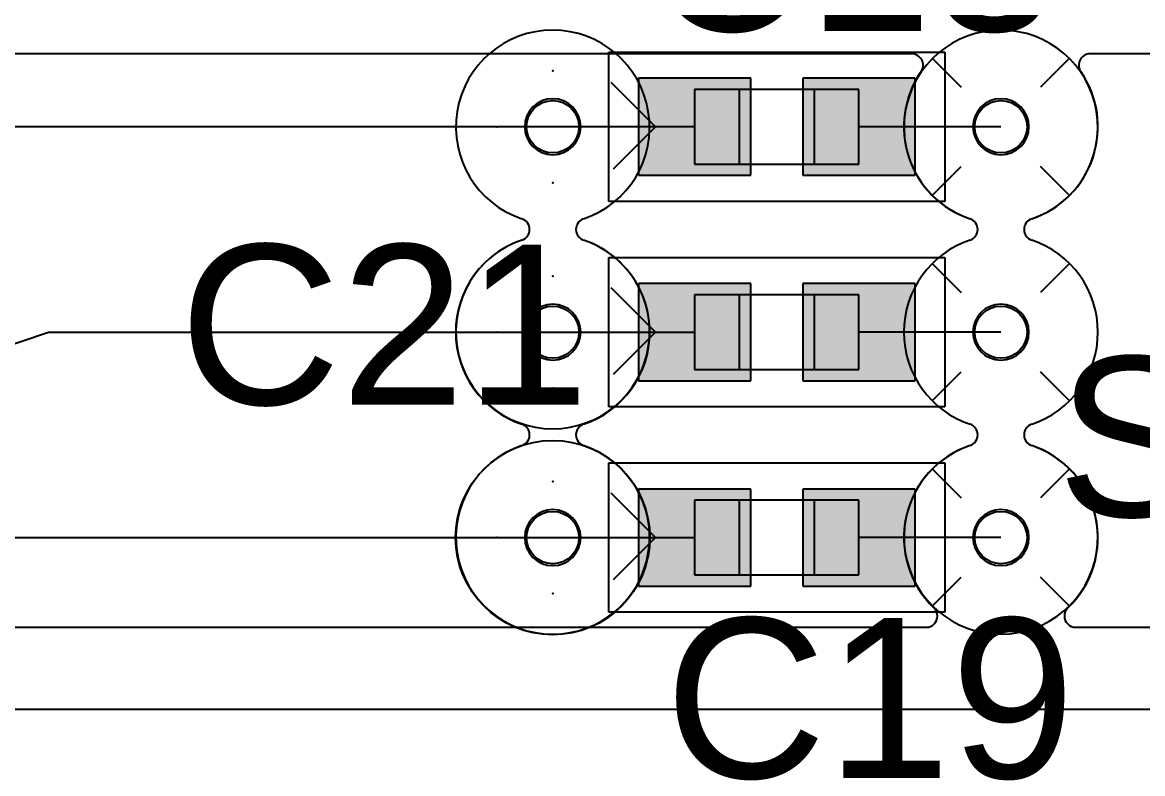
# Model space of a CAD drawing. Header units: inches. Extents: x -0.63 to 3.45, y 0 to 2.67.
# Drawn here: x 1.293 to 1.5929, y 0.9918 to 1.1929 of the extents above; entities that cross this region are included whole.
import ezdxf

# ---------------------------------------------------------------- set-up
doc = ezdxf.new("R2010")
doc.units = ezdxf.units.IN
doc.header["$MEASUREMENT"] = 0
for name, color, linetype in [('Bottom', 7, 'Continuous'), ('L2_GND', 7, 'Continuous'), ('L5_GND', 7, 'Continuous'), ('Layer_20', 7, 'Continuous'), ('LAYNR4', 7, 'Continuous'), ('LAYNR5', 7, 'Continuous'), ('PADLAYER_BOT', 7, 'Continuous'), ('PADLAYER_INNER', 7, 'Continuous'), ('PADLAYER_TOP', 7, 'Continuous'), ('SILKCREEN_COMP_TOP', 7, 'Continuous'), ('SILKSCREEN_TEXT_TOP', 7, 'Continuous'), ('TOOL_TOP', 7, 'Continuous'), ('Trace_Route_Top', 7, 'Continuous')]:
    doc.layers.add(name, color=color, linetype=linetype)

# ---------------------------------------------------------------- blocks, each defined once
blk = doc.blocks.new('SE149')
at = {"layer": 'Trace_Route_Top', "color": 7, "linetype": 'Continuous'}
blk.add_line((1.26, 1.055), (1.435, 1.055), dxfattribs=at)
blk = doc.blocks.new('SE148')
at = {"layer": 'Trace_Route_Top'}
blk.add_blockref('SE149', (0, 0), dxfattribs=at)
blk = doc.blocks.new('SE151')
at = {"layer": 'Trace_Route_Top', "color": 7, "linetype": 'Continuous'}
blk.add_line((1.435, 1.055), (1.473, 1.055), dxfattribs=at)
blk = doc.blocks.new('SE150')
at = {"layer": 'Trace_Route_Top'}
blk.add_blockref('SE151', (0, 0), dxfattribs=at)
blk = doc.blocks.new('SE153')
at = {"layer": 'Trace_Route_Top', "color": 7, "linetype": 'Continuous'}
blk.add_line((1.473, 1.165), (1.435, 1.165), dxfattribs=at)
blk = doc.blocks.new('SE152')
at = {"layer": 'Trace_Route_Top'}
blk.add_blockref('SE153', (0, 0), dxfattribs=at)
blk = doc.blocks.new('SE155')
at = {"layer": 'Trace_Route_Top', "color": 7, "linetype": 'Continuous'}
blk.add_line((1.435, 1.165), (1.225, 1.165), dxfattribs=at)
blk = doc.blocks.new('SE154')
at = {"layer": 'Trace_Route_Top'}
blk.add_blockref('SE155', (0, 0), dxfattribs=at)
blk = doc.blocks.new('SE161')
at = {"layer": 'Trace_Route_Top', "color": 7, "linetype": 'Continuous'}
for p, q in [((1.145, 1.05795), (1.3, 1.11)), ((1.13394, 1.05795), (1.145, 1.05795))]:
    blk.add_line(p, q, dxfattribs=at)
blk = doc.blocks.new('SE160')
at = {"layer": 'Trace_Route_Top'}
blk.add_blockref('SE161', (0, 0), dxfattribs=at)
blk = doc.blocks.new('SE163')
at = {"layer": 'Trace_Route_Top', "color": 7, "linetype": 'Continuous'}
blk.add_line((1.3, 1.11), (1.435, 1.11), dxfattribs=at)
blk = doc.blocks.new('SE162')
at = {"layer": 'Trace_Route_Top'}
blk.add_blockref('SE163', (0, 0), dxfattribs=at)
blk = doc.blocks.new('SE165')
at = {"layer": 'Trace_Route_Top', "color": 7, "linetype": 'Continuous'}
blk.add_line((1.435, 1.11), (1.473, 1.11), dxfattribs=at)
blk = doc.blocks.new('SE164')
at = {"layer": 'Trace_Route_Top'}
blk.add_blockref('SE165', (0, 0), dxfattribs=at)
blk = doc.blocks.new('SE495')
at = {"layer": 'Trace_Route_Top', "color": 7, "linetype": 'Continuous'}
blk.add_line((1.555, 1.165), (1.517, 1.165), dxfattribs=at)
blk = doc.blocks.new('SE494')
at = {"layer": 'Trace_Route_Top'}
blk.add_blockref('SE495', (0, 0), dxfattribs=at)
blk = doc.blocks.new('SE497')
at = {"layer": 'Trace_Route_Top', "color": 7, "linetype": 'Continuous'}
blk.add_line((1.555, 1.055), (1.517, 1.055), dxfattribs=at)
blk = doc.blocks.new('SE496')
at = {"layer": 'Trace_Route_Top'}
blk.add_blockref('SE497', (0, 0), dxfattribs=at)
blk = doc.blocks.new('SE501')
at = {"layer": 'Trace_Route_Top', "color": 7, "linetype": 'Continuous'}
blk.add_line((1.555, 1.11), (1.517, 1.11), dxfattribs=at)
blk = doc.blocks.new('SE500')
at = {"layer": 'Trace_Route_Top'}
blk.add_blockref('SE501', (0, 0), dxfattribs=at)
blk = doc.blocks.new('SE739')
at = {"layer": 'L2_GND', "color": 7, "linetype": 'Continuous'}
for centre, radius, start, end in [((1.435, 1.1649253288), 0.025932622180563, 288.5500008012, 251.4499991988), ((1.4257969938, 1.1375), 0.0029956336371555, 288.5499799342, 71.4500200658), ((1.4442030062, 1.1375), 0.0029956336371555, 108.5499799342, 251.4500200658), ((1.4350250471, 1.11), 0.0260113822155823, 108.5499799342, 251.4500200658), ((1.4349749529, 1.11), 0.0260113822155823, 288.5499799342, 71.4500200658), ((1.4257969938, 1.0825), 0.0029956336371555, 288.5499799342, 71.4500200658), ((1.4442030062, 1.0825), 0.0029956336371555, 108.5499799342, 251.4500200658), ((1.435, 1.0550746712), 0.0259326221805631, 108.5500008012, 71.4499991988)]:
    blk.add_arc(centre, radius, start, end, dxfattribs=at)
blk = doc.blocks.new('SE738')
at = {"layer": 'L2_GND'}
blk.add_blockref('SE739', (0, 0), dxfattribs=at)
blk = doc.blocks.new('SE743')
at = {"layer": 'L2_GND', "color": 7, "linetype": 'Continuous'}
for centre, radius, start, end in [((1.555, 1.1649253288), 0.025932622180563, 288.5500008012, 251.4499991988), ((1.5457969938, 1.1375), 0.0029956336371555, 288.5499799342, 71.4500200658), ((1.5642030062, 1.1375), 0.0029956336371555, 108.5499799342, 251.4500200658), ((1.5550250471, 1.11), 0.0260113822155823, 108.5499799342, 251.4500200658), ((1.5549749529, 1.11), 0.0260113822155823, 288.5499799342, 71.4500200658), ((1.5457969938, 1.0825), 0.0029956336371555, 288.5499799342, 71.4500200658), ((1.5642030062, 1.0825), 0.0029956336371555, 108.5499799342, 251.4500200658), ((1.555, 1.0550746712), 0.0259326221805631, 108.5500008012, 71.4499991988)]:
    blk.add_arc(centre, radius, start, end, dxfattribs=at)
blk = doc.blocks.new('SE742')
at = {"layer": 'L2_GND'}
blk.add_blockref('SE743', (0, 0), dxfattribs=at)
blk = doc.blocks.new('SE887')
at = {"layer": 'L2_GND', "color": 7, "linetype": 'Continuous'}
blk.add_line((1.57338, 1.07338), (1.56561, 1.06561), dxfattribs=at)
blk = doc.blocks.new('SE886')
at = {"layer": 'L2_GND'}
blk.add_blockref('SE887', (0, 0), dxfattribs=at)
blk = doc.blocks.new('SE889')
at = {"layer": 'L2_GND', "color": 7, "linetype": 'Continuous'}
blk.add_line((1.53662, 1.07338), (1.54439, 1.06561), dxfattribs=at)
blk = doc.blocks.new('SE888')
at = {"layer": 'L2_GND'}
blk.add_blockref('SE889', (0, 0), dxfattribs=at)
blk = doc.blocks.new('SE891')
at = {"layer": 'L2_GND', "color": 7, "linetype": 'Continuous'}
blk.add_line((1.53662, 1.03662), (1.54439, 1.04439), dxfattribs=at)
blk = doc.blocks.new('SE890')
at = {"layer": 'L2_GND'}
blk.add_blockref('SE891', (0, 0), dxfattribs=at)
blk = doc.blocks.new('SE893')
at = {"layer": 'L2_GND', "color": 7, "linetype": 'Continuous'}
blk.add_line((1.57338, 1.03662), (1.56561, 1.04439), dxfattribs=at)
blk = doc.blocks.new('SE892')
at = {"layer": 'L2_GND'}
blk.add_blockref('SE893', (0, 0), dxfattribs=at)
blk = doc.blocks.new('SE895')
at = {"layer": 'L2_GND', "color": 7, "linetype": 'Continuous'}
blk.add_line((1.57338, 1.12838), (1.56561, 1.12061), dxfattribs=at)
blk = doc.blocks.new('SE894')
at = {"layer": 'L2_GND'}
blk.add_blockref('SE895', (0, 0), dxfattribs=at)
blk = doc.blocks.new('SE897')
at = {"layer": 'L2_GND', "color": 7, "linetype": 'Continuous'}
blk.add_line((1.53662, 1.12838), (1.54439, 1.12061), dxfattribs=at)
blk = doc.blocks.new('SE896')
at = {"layer": 'L2_GND'}
blk.add_blockref('SE897', (0, 0), dxfattribs=at)
blk = doc.blocks.new('SE899')
at = {"layer": 'L2_GND', "color": 7, "linetype": 'Continuous'}
blk.add_line((1.53662, 1.09162), (1.54439, 1.09939), dxfattribs=at)
blk = doc.blocks.new('SE898')
at = {"layer": 'L2_GND'}
blk.add_blockref('SE899', (0, 0), dxfattribs=at)
blk = doc.blocks.new('SE901')
at = {"layer": 'L2_GND', "color": 7, "linetype": 'Continuous'}
blk.add_line((1.57338, 1.09162), (1.56561, 1.09939), dxfattribs=at)
blk = doc.blocks.new('SE900')
at = {"layer": 'L2_GND'}
blk.add_blockref('SE901', (0, 0), dxfattribs=at)
blk = doc.blocks.new('SE1147')
at = {"layer": 'L2_GND', "color": 7, "linetype": 'Continuous'}
blk.add_line((1.57338, 1.18338), (1.56561, 1.17561), dxfattribs=at)
blk = doc.blocks.new('SE1146')
at = {"layer": 'L2_GND'}
blk.add_blockref('SE1147', (0, 0), dxfattribs=at)
blk = doc.blocks.new('SE1149')
at = {"layer": 'L2_GND', "color": 7, "linetype": 'Continuous'}
blk.add_line((1.53662, 1.18338), (1.54439, 1.17561), dxfattribs=at)
blk = doc.blocks.new('SE1148')
at = {"layer": 'L2_GND'}
blk.add_blockref('SE1149', (0, 0), dxfattribs=at)
blk = doc.blocks.new('SE1151')
at = {"layer": 'L2_GND', "color": 7, "linetype": 'Continuous'}
blk.add_line((1.53662, 1.14662), (1.54439, 1.15439), dxfattribs=at)
blk = doc.blocks.new('SE1150')
at = {"layer": 'L2_GND'}
blk.add_blockref('SE1151', (0, 0), dxfattribs=at)
blk = doc.blocks.new('SE1153')
at = {"layer": 'L2_GND', "color": 7, "linetype": 'Continuous'}
blk.add_line((1.57338, 1.14662), (1.56561, 1.15439), dxfattribs=at)
blk = doc.blocks.new('SE1152')
at = {"layer": 'L2_GND'}
blk.add_blockref('SE1153', (0, 0), dxfattribs=at)
blk = doc.blocks.new('SE1271')
at = {"layer": 'LAYNR4', "color": 7, "linetype": 'Continuous'}
for p, q in [((1.53115, 1.1845), (0.78385, 1.1845)), ((1.66734, 1.1845), (1.57885, 1.1845))]:
    blk.add_line(p, q, dxfattribs=at)
for centre, radius, start, end in [((1.5311485955, 1.1814966095), 0.0030033907896274, 325.3732768708, 89.9732066377), ((1.5788514045, 1.1814966095), 0.0030033907896274, 90.0267933623, 214.6267231292), ((1.55502186, 1.1650030982), 0.0260133058179992, 145.3587586212, 251.4588459529), ((1.55497814, 1.1650030982), 0.0260133058179992, 288.5411540471, 34.6412413788), ((1.5457969938, 1.1375), 0.0029956336371555, 288.5499799342, 71.4500200658), ((1.5642030062, 1.1375), 0.0029956336371555, 108.5499799342, 251.4500200658), ((1.5550250471, 1.11), 0.0260113822155823, 108.5499799342, 251.4500200658), ((1.5549749529, 1.11), 0.0260113822155823, 288.5499799342, 71.4500200658), ((1.5457969938, 1.0825), 0.0029956336371555, 288.5499799342, 71.4500200658), ((1.5642030062, 1.0825), 0.0029956336371555, 108.5499799342, 251.4500200658), ((1.555, 1.0550746712), 0.0259326221805631, 108.5500008012, 71.4499991988)]:
    blk.add_arc(centre, radius, start, end, dxfattribs=at)
blk = doc.blocks.new('SE1270')
at = {"layer": 'LAYNR4'}
blk.add_blockref('SE1271', (0, 0), dxfattribs=at)
blk = doc.blocks.new('SE1273')
at = {"layer": 'LAYNR4', "color": 7, "linetype": 'Continuous'}
blk.add_point((1.45, 1.165), dxfattribs=at)
blk = doc.blocks.new('SE1272')
at = {"layer": 'LAYNR4'}
blk.add_blockref('SE1273', (0, 0), dxfattribs=at)
blk = doc.blocks.new('SE1275')
at = {"layer": 'LAYNR4', "color": 7, "linetype": 'Continuous'}
blk.add_point((1.435, 1.18), dxfattribs=at)
blk = doc.blocks.new('SE1274')
at = {"layer": 'LAYNR4'}
blk.add_blockref('SE1275', (0, 0), dxfattribs=at)
blk = doc.blocks.new('SE1277')
at = {"layer": 'LAYNR4', "color": 7, "linetype": 'Continuous'}
blk.add_point((1.42, 1.165), dxfattribs=at)
blk = doc.blocks.new('SE1276')
at = {"layer": 'LAYNR4'}
blk.add_blockref('SE1277', (0, 0), dxfattribs=at)
blk = doc.blocks.new('SE1279')
at = {"layer": 'LAYNR4', "color": 7, "linetype": 'Continuous'}
blk.add_point((1.435, 1.15), dxfattribs=at)
blk = doc.blocks.new('SE1278')
at = {"layer": 'LAYNR4'}
blk.add_blockref('SE1279', (0, 0), dxfattribs=at)
blk = doc.blocks.new('SE1297')
at = {"layer": 'LAYNR4', "color": 7, "linetype": 'Continuous'}
blk.add_point((1.45, 1.11), dxfattribs=at)
blk = doc.blocks.new('SE1296')
at = {"layer": 'LAYNR4'}
blk.add_blockref('SE1297', (0, 0), dxfattribs=at)
blk = doc.blocks.new('SE1299')
at = {"layer": 'LAYNR4', "color": 7, "linetype": 'Continuous'}
blk.add_point((1.435, 1.125), dxfattribs=at)
blk = doc.blocks.new('SE1298')
at = {"layer": 'LAYNR4'}
blk.add_blockref('SE1299', (0, 0), dxfattribs=at)
blk = doc.blocks.new('SE1301')
at = {"layer": 'LAYNR4', "color": 7, "linetype": 'Continuous'}
blk.add_point((1.42, 1.11), dxfattribs=at)
blk = doc.blocks.new('SE1300')
at = {"layer": 'LAYNR4'}
blk.add_blockref('SE1301', (0, 0), dxfattribs=at)
blk = doc.blocks.new('SE1303')
at = {"layer": 'LAYNR4', "color": 7, "linetype": 'Continuous'}
blk.add_point((1.435, 1.095), dxfattribs=at)
blk = doc.blocks.new('SE1302')
at = {"layer": 'LAYNR4'}
blk.add_blockref('SE1303', (0, 0), dxfattribs=at)
blk = doc.blocks.new('SE1383')
at = {"layer": 'L5_GND', "color": 7, "linetype": 'Continuous'}
for centre, radius, start, end in [((1.435, 1.1649253288), 0.025932622180563, 288.5500008012, 251.4499991988), ((1.4257969938, 1.1375), 0.0029956336371555, 288.5499799342, 71.4500200658), ((1.4442030062, 1.1375), 0.0029956336371555, 108.5499799342, 251.4500200658), ((1.4350250471, 1.11), 0.0260113822155823, 108.5499799342, 251.4500200658), ((1.4349749529, 1.11), 0.0260113822155823, 288.5499799342, 71.4500200658), ((1.4257969938, 1.0825), 0.0029956336371555, 288.5499799342, 71.4500200658), ((1.4442030062, 1.0825), 0.0029956336371555, 108.5499799342, 251.4500200658), ((1.435, 1.0550746712), 0.0259326221805631, 108.5500008012, 71.4499991988)]:
    blk.add_arc(centre, radius, start, end, dxfattribs=at)
blk = doc.blocks.new('SE1382')
at = {"layer": 'L5_GND'}
blk.add_blockref('SE1383', (0, 0), dxfattribs=at)
blk = doc.blocks.new('SE1387')
at = {"layer": 'L5_GND', "color": 7, "linetype": 'Continuous'}
for centre, radius, start, end in [((1.555, 1.1649253288), 0.025932622180563, 288.5500008012, 251.4499991988), ((1.5457969938, 1.1375), 0.0029956336371555, 288.5499799342, 71.4500200658), ((1.5642030062, 1.1375), 0.0029956336371555, 108.5499799342, 251.4500200658), ((1.5550250471, 1.11), 0.0260113822155823, 108.5499799342, 251.4500200658), ((1.5549749529, 1.11), 0.0260113822155823, 288.5499799342, 71.4500200658), ((1.5457969938, 1.0825), 0.0029956336371555, 288.5499799342, 71.4500200658), ((1.5642030062, 1.0825), 0.0029956336371555, 108.5499799342, 251.4500200658), ((1.555, 1.0550746712), 0.0259326221805631, 108.5500008012, 71.4499991988)]:
    blk.add_arc(centre, radius, start, end, dxfattribs=at)
blk = doc.blocks.new('SE1386')
at = {"layer": 'L5_GND'}
blk.add_blockref('SE1387', (0, 0), dxfattribs=at)
blk = doc.blocks.new('SE1531')
at = {"layer": 'L5_GND', "color": 7, "linetype": 'Continuous'}
blk.add_line((1.57338, 1.07338), (1.56561, 1.06561), dxfattribs=at)
blk = doc.blocks.new('SE1530')
at = {"layer": 'L5_GND'}
blk.add_blockref('SE1531', (0, 0), dxfattribs=at)
blk = doc.blocks.new('SE1533')
at = {"layer": 'L5_GND', "color": 7, "linetype": 'Continuous'}
blk.add_line((1.53662, 1.07338), (1.54439, 1.06561), dxfattribs=at)
blk = doc.blocks.new('SE1532')
at = {"layer": 'L5_GND'}
blk.add_blockref('SE1533', (0, 0), dxfattribs=at)
blk = doc.blocks.new('SE1535')
at = {"layer": 'L5_GND', "color": 7, "linetype": 'Continuous'}
blk.add_line((1.53662, 1.03662), (1.54439, 1.04439), dxfattribs=at)
blk = doc.blocks.new('SE1534')
at = {"layer": 'L5_GND'}
blk.add_blockref('SE1535', (0, 0), dxfattribs=at)
blk = doc.blocks.new('SE1537')
at = {"layer": 'L5_GND', "color": 7, "linetype": 'Continuous'}
blk.add_line((1.57338, 1.03662), (1.56561, 1.04439), dxfattribs=at)
blk = doc.blocks.new('SE1536')
at = {"layer": 'L5_GND'}
blk.add_blockref('SE1537', (0, 0), dxfattribs=at)
blk = doc.blocks.new('SE1539')
at = {"layer": 'L5_GND', "color": 7, "linetype": 'Continuous'}
blk.add_line((1.57338, 1.12838), (1.56561, 1.12061), dxfattribs=at)
blk = doc.blocks.new('SE1538')
at = {"layer": 'L5_GND'}
blk.add_blockref('SE1539', (0, 0), dxfattribs=at)
blk = doc.blocks.new('SE1541')
at = {"layer": 'L5_GND', "color": 7, "linetype": 'Continuous'}
blk.add_line((1.53662, 1.12838), (1.54439, 1.12061), dxfattribs=at)
blk = doc.blocks.new('SE1540')
at = {"layer": 'L5_GND'}
blk.add_blockref('SE1541', (0, 0), dxfattribs=at)
blk = doc.blocks.new('SE1543')
at = {"layer": 'L5_GND', "color": 7, "linetype": 'Continuous'}
blk.add_line((1.53662, 1.09162), (1.54439, 1.09939), dxfattribs=at)
blk = doc.blocks.new('SE1542')
at = {"layer": 'L5_GND'}
blk.add_blockref('SE1543', (0, 0), dxfattribs=at)
blk = doc.blocks.new('SE1545')
at = {"layer": 'L5_GND', "color": 7, "linetype": 'Continuous'}
blk.add_line((1.57338, 1.09162), (1.56561, 1.09939), dxfattribs=at)
blk = doc.blocks.new('SE1544')
at = {"layer": 'L5_GND'}
blk.add_blockref('SE1545', (0, 0), dxfattribs=at)
blk = doc.blocks.new('SE1791')
at = {"layer": 'L5_GND', "color": 7, "linetype": 'Continuous'}
blk.add_line((1.57338, 1.18338), (1.56561, 1.17561), dxfattribs=at)
blk = doc.blocks.new('SE1790')
at = {"layer": 'L5_GND'}
blk.add_blockref('SE1791', (0, 0), dxfattribs=at)
blk = doc.blocks.new('SE1793')
at = {"layer": 'L5_GND', "color": 7, "linetype": 'Continuous'}
blk.add_line((1.53662, 1.18338), (1.54439, 1.17561), dxfattribs=at)
blk = doc.blocks.new('SE1792')
at = {"layer": 'L5_GND'}
blk.add_blockref('SE1793', (0, 0), dxfattribs=at)
blk = doc.blocks.new('SE1795')
at = {"layer": 'L5_GND', "color": 7, "linetype": 'Continuous'}
blk.add_line((1.53662, 1.14662), (1.54439, 1.15439), dxfattribs=at)
blk = doc.blocks.new('SE1794')
at = {"layer": 'L5_GND'}
blk.add_blockref('SE1795', (0, 0), dxfattribs=at)
blk = doc.blocks.new('SE1797')
at = {"layer": 'L5_GND', "color": 7, "linetype": 'Continuous'}
blk.add_line((1.57338, 1.14662), (1.56561, 1.15439), dxfattribs=at)
blk = doc.blocks.new('SE1796')
at = {"layer": 'L5_GND'}
blk.add_blockref('SE1797', (0, 0), dxfattribs=at)
blk = doc.blocks.new('SE1887')
at = {"layer": 'LAYNR5', "color": 7, "linetype": 'Continuous'}
for p, q in [((1.22757, 1.031), (1.535, 1.031)), ((1.575, 1.031), (1.78881, 1.031))]:
    blk.add_line(p, q, dxfattribs=at)
for centre, radius, start, end in [((1.555, 1.1649253288), 0.025932622180563, 288.5500008012, 251.4499991988), ((1.5457969938, 1.1375), 0.0029956336371555, 288.5499799342, 71.4500200658), ((1.5642030062, 1.1375), 0.0029956336371555, 108.5499799342, 251.4500200658), ((1.5550250471, 1.11), 0.0260113822155823, 108.5499799342, 251.4500200658), ((1.5549749529, 1.11), 0.0260113822155823, 288.5499799342, 71.4500200658), ((1.5457969938, 1.0825), 0.0029956336371555, 288.5499799342, 71.4500200658), ((1.5642030062, 1.0825), 0.0029956336371555, 108.5499799342, 251.4500200658), ((1.5550274381, 1.0549953219), 0.0260165779124228, 108.5516943425, 226.3516347638), ((1.5549725619, 1.0549953219), 0.0260165779124229, 313.6483652362, 71.4483056575), ((1.5349973938, 1.0339974545), 0.0030026072490821, 0.0485732885, 46.3486077388), ((1.5750026062, 1.0339974545), 0.0030026072490819, 133.6513922612, 179.9514267115), ((1.5350000022, 1.0339999978), 0.0029999977587754, 270, 0), ((1.5749999978, 1.0339999978), 0.0029999977587754, 180, 270.0000856086)]:
    blk.add_arc(centre, radius, start, end, dxfattribs=at)
blk = doc.blocks.new('SE1886')
at = {"layer": 'LAYNR5'}
blk.add_blockref('SE1887', (0, 0), dxfattribs=at)
blk = doc.blocks.new('SE1903')
at = {"layer": 'LAYNR5', "color": 7, "linetype": 'Continuous'}
for centre, radius, start, end in [((1.435, 1.1649253288), 0.025932622180563, 288.5500008012, 251.4499991988), ((1.4257969938, 1.1375), 0.0029956336371555, 288.5499799342, 71.4500200658), ((1.4442030062, 1.1375), 0.0029956336371555, 108.5499799342, 251.4500200658), ((1.435, 1.1100746712), 0.0259326221805633, 108.5500008012, 71.4499991988)]:
    blk.add_arc(centre, radius, start, end, dxfattribs=at)
blk = doc.blocks.new('SE1902')
at = {"layer": 'LAYNR5'}
blk.add_blockref('SE1903', (0, 0), dxfattribs=at)
blk = doc.blocks.new('SE1945')
at = {"layer": 'LAYNR5', "color": 7, "linetype": 'Continuous'}
blk.add_point((1.45, 1.055), dxfattribs=at)
blk = doc.blocks.new('SE1944')
at = {"layer": 'LAYNR5'}
blk.add_blockref('SE1945', (0, 0), dxfattribs=at)
blk = doc.blocks.new('SE1947')
at = {"layer": 'LAYNR5', "color": 7, "linetype": 'Continuous'}
blk.add_point((1.435, 1.07), dxfattribs=at)
blk = doc.blocks.new('SE1946')
at = {"layer": 'LAYNR5'}
blk.add_blockref('SE1947', (0, 0), dxfattribs=at)
blk = doc.blocks.new('SE1949')
at = {"layer": 'LAYNR5', "color": 7, "linetype": 'Continuous'}
blk.add_point((1.42, 1.055), dxfattribs=at)
blk = doc.blocks.new('SE1948')
at = {"layer": 'LAYNR5'}
blk.add_blockref('SE1949', (0, 0), dxfattribs=at)
blk = doc.blocks.new('SE1951')
at = {"layer": 'LAYNR5', "color": 7, "linetype": 'Continuous'}
blk.add_point((1.435, 1.04), dxfattribs=at)
blk = doc.blocks.new('SE1950')
at = {"layer": 'LAYNR5'}
blk.add_blockref('SE1951', (0, 0), dxfattribs=at)
blk = doc.blocks.new('SE1991')
at = {"layer": 'LAYNR5', "color": 7, "linetype": 'Continuous'}
blk.add_line((1.77093, 1.009), (1.22191, 1.009), dxfattribs=at)
blk = doc.blocks.new('SE1990')
at = {"layer": 'LAYNR5'}
blk.add_blockref('SE1991', (0, 0), dxfattribs=at)
blk = doc.blocks.new('SE2141')
at = {"layer": 'Bottom', "color": 7, "linetype": 'Continuous'}
for centre, radius, start, end in [((1.435, 1.1649253288), 0.025932622180563, 288.5500008012, 251.4499991988), ((1.4257969938, 1.1375), 0.0029956336371555, 288.5499799342, 71.4500200658), ((1.4442030062, 1.1375), 0.0029956336371555, 108.5499799342, 251.4500200658), ((1.4350250471, 1.11), 0.0260113822155823, 108.5499799342, 251.4500200658), ((1.4349749529, 1.11), 0.0260113822155823, 288.5499799342, 71.4500200658), ((1.4257969938, 1.0825), 0.0029956336371555, 288.5499799342, 71.4500200658), ((1.4442030062, 1.0825), 0.0029956336371555, 108.5499799342, 251.4500200658), ((1.435, 1.0550746712), 0.0259326221805631, 108.5500008012, 71.4499991988)]:
    blk.add_arc(centre, radius, start, end, dxfattribs=at)
blk = doc.blocks.new('SE2140')
at = {"layer": 'Bottom'}
blk.add_blockref('SE2141', (0, 0), dxfattribs=at)
blk = doc.blocks.new('SE2145')
at = {"layer": 'Bottom', "color": 7, "linetype": 'Continuous'}
for centre, radius, start, end in [((1.555, 1.1649253288), 0.025932622180563, 288.5500008012, 251.4499991988), ((1.5457969938, 1.1375), 0.0029956336371555, 288.5499799342, 71.4500200658), ((1.5642030062, 1.1375), 0.0029956336371555, 108.5499799342, 251.4500200658), ((1.5550250471, 1.11), 0.0260113822155823, 108.5499799342, 251.4500200658), ((1.5549749529, 1.11), 0.0260113822155823, 288.5499799342, 71.4500200658), ((1.5457969938, 1.0825), 0.0029956336371555, 288.5499799342, 71.4500200658), ((1.5642030062, 1.0825), 0.0029956336371555, 108.5499799342, 251.4500200658), ((1.555, 1.0550746712), 0.0259326221805631, 108.5500008012, 71.4499991988)]:
    blk.add_arc(centre, radius, start, end, dxfattribs=at)
blk = doc.blocks.new('SE2144')
at = {"layer": 'Bottom'}
blk.add_blockref('SE2145', (0, 0), dxfattribs=at)
blk = doc.blocks.new('SE2313')
at = {"layer": 'PADLAYER_TOP', "color": 7, "linetype": 'Continuous'}
for start, end in [(0, 180), (180, 0)]:
    blk.add_arc((1.435, 1.055), 0.0074999999999998, start, end, dxfattribs=at)
blk = doc.blocks.new('SE2312')
at = {"layer": 'PADLAYER_TOP'}
blk.add_blockref('SE2313', (0, 0), dxfattribs=at)
blk = doc.blocks.new('SE2315')
at = {"layer": 'PADLAYER_INNER', "color": 7, "linetype": 'Continuous'}
for start, end in [(0, 180), (180, 0)]:
    blk.add_arc((1.435, 1.055), 0.0074999999999998, start, end, dxfattribs=at)
blk = doc.blocks.new('SE2314')
at = {"layer": 'PADLAYER_INNER'}
blk.add_blockref('SE2315', (0, 0), dxfattribs=at)
blk = doc.blocks.new('SE2317')
at = {"layer": 'PADLAYER_BOT', "color": 7, "linetype": 'Continuous'}
for start, end in [(0, 180), (180, 0)]:
    blk.add_arc((1.435, 1.055), 0.0074999999999998, start, end, dxfattribs=at)
blk = doc.blocks.new('SE2316')
at = {"layer": 'PADLAYER_BOT'}
blk.add_blockref('SE2317', (0, 0), dxfattribs=at)
blk = doc.blocks.new('SE2319')
at = {"layer": 'PADLAYER_TOP', "color": 7, "linetype": 'Continuous'}
for start, end in [(0, 180), (180, 0)]:
    blk.add_arc((1.435, 1.165), 0.0074999999999998, start, end, dxfattribs=at)
blk = doc.blocks.new('SE2318')
at = {"layer": 'PADLAYER_TOP'}
blk.add_blockref('SE2319', (0, 0), dxfattribs=at)
blk = doc.blocks.new('SE2321')
at = {"layer": 'PADLAYER_INNER', "color": 7, "linetype": 'Continuous'}
for start, end in [(0, 180), (180, 0)]:
    blk.add_arc((1.435, 1.165), 0.0074999999999998, start, end, dxfattribs=at)
blk = doc.blocks.new('SE2320')
at = {"layer": 'PADLAYER_INNER'}
blk.add_blockref('SE2321', (0, 0), dxfattribs=at)
blk = doc.blocks.new('SE2323')
at = {"layer": 'PADLAYER_BOT', "color": 7, "linetype": 'Continuous'}
for start, end in [(0, 180), (180, 0)]:
    blk.add_arc((1.435, 1.165), 0.0074999999999998, start, end, dxfattribs=at)
blk = doc.blocks.new('SE2322')
at = {"layer": 'PADLAYER_BOT'}
blk.add_blockref('SE2323', (0, 0), dxfattribs=at)
blk = doc.blocks.new('SE2325')
at = {"layer": 'PADLAYER_TOP', "color": 7, "linetype": 'Continuous'}
for start, end in [(0, 180), (180, 0)]:
    blk.add_arc((1.435, 1.11), 0.0074999999999998, start, end, dxfattribs=at)
blk = doc.blocks.new('SE2324')
at = {"layer": 'PADLAYER_TOP'}
blk.add_blockref('SE2325', (0, 0), dxfattribs=at)
blk = doc.blocks.new('SE2327')
at = {"layer": 'PADLAYER_INNER', "color": 7, "linetype": 'Continuous'}
for start, end in [(0, 180), (180, 0)]:
    blk.add_arc((1.435, 1.11), 0.0074999999999998, start, end, dxfattribs=at)
blk = doc.blocks.new('SE2326')
at = {"layer": 'PADLAYER_INNER'}
blk.add_blockref('SE2327', (0, 0), dxfattribs=at)
blk = doc.blocks.new('SE2329')
at = {"layer": 'PADLAYER_BOT', "color": 7, "linetype": 'Continuous'}
for start, end in [(0, 180), (180, 0)]:
    blk.add_arc((1.435, 1.11), 0.0074999999999998, start, end, dxfattribs=at)
blk = doc.blocks.new('SE2328')
at = {"layer": 'PADLAYER_BOT'}
blk.add_blockref('SE2329', (0, 0), dxfattribs=at)
blk = doc.blocks.new('SE2685')
at = {"layer": 'PADLAYER_TOP', "color": 7, "linetype": 'Continuous'}
for start, end in [(0, 180), (180, 0)]:
    blk.add_arc((1.555, 1.055), 0.0074999999999998, start, end, dxfattribs=at)
blk = doc.blocks.new('SE2684')
at = {"layer": 'PADLAYER_TOP'}
blk.add_blockref('SE2685', (0, 0), dxfattribs=at)
blk = doc.blocks.new('SE2687')
at = {"layer": 'PADLAYER_INNER', "color": 7, "linetype": 'Continuous'}
for start, end in [(0, 180), (180, 0)]:
    blk.add_arc((1.555, 1.055), 0.0074999999999998, start, end, dxfattribs=at)
blk = doc.blocks.new('SE2686')
at = {"layer": 'PADLAYER_INNER'}
blk.add_blockref('SE2687', (0, 0), dxfattribs=at)
blk = doc.blocks.new('SE2689')
at = {"layer": 'PADLAYER_BOT', "color": 7, "linetype": 'Continuous'}
for start, end in [(0, 180), (180, 0)]:
    blk.add_arc((1.555, 1.055), 0.0074999999999998, start, end, dxfattribs=at)
blk = doc.blocks.new('SE2688')
at = {"layer": 'PADLAYER_BOT'}
blk.add_blockref('SE2689', (0, 0), dxfattribs=at)
blk = doc.blocks.new('SE2691')
at = {"layer": 'PADLAYER_TOP', "color": 7, "linetype": 'Continuous'}
for start, end in [(0, 180), (180, 0)]:
    blk.add_arc((1.555, 1.11), 0.0074999999999998, start, end, dxfattribs=at)
blk = doc.blocks.new('SE2690')
at = {"layer": 'PADLAYER_TOP'}
blk.add_blockref('SE2691', (0, 0), dxfattribs=at)
blk = doc.blocks.new('SE2693')
at = {"layer": 'PADLAYER_INNER', "color": 7, "linetype": 'Continuous'}
for start, end in [(0, 180), (180, 0)]:
    blk.add_arc((1.555, 1.11), 0.0074999999999998, start, end, dxfattribs=at)
blk = doc.blocks.new('SE2692')
at = {"layer": 'PADLAYER_INNER'}
blk.add_blockref('SE2693', (0, 0), dxfattribs=at)
blk = doc.blocks.new('SE2695')
at = {"layer": 'PADLAYER_BOT', "color": 7, "linetype": 'Continuous'}
for start, end in [(0, 180), (180, 0)]:
    blk.add_arc((1.555, 1.11), 0.0074999999999998, start, end, dxfattribs=at)
blk = doc.blocks.new('SE2694')
at = {"layer": 'PADLAYER_BOT'}
blk.add_blockref('SE2695', (0, 0), dxfattribs=at)
blk = doc.blocks.new('SE2697')
at = {"layer": 'PADLAYER_TOP', "color": 7, "linetype": 'Continuous'}
for start, end in [(0, 180), (180, 0)]:
    blk.add_arc((1.555, 1.165), 0.0074999999999998, start, end, dxfattribs=at)
blk = doc.blocks.new('SE2696')
at = {"layer": 'PADLAYER_TOP'}
blk.add_blockref('SE2697', (0, 0), dxfattribs=at)
blk = doc.blocks.new('SE2699')
at = {"layer": 'PADLAYER_INNER', "color": 7, "linetype": 'Continuous'}
for start, end in [(0, 180), (180, 0)]:
    blk.add_arc((1.555, 1.165), 0.0074999999999998, start, end, dxfattribs=at)
blk = doc.blocks.new('SE2698')
at = {"layer": 'PADLAYER_INNER'}
blk.add_blockref('SE2699', (0, 0), dxfattribs=at)
blk = doc.blocks.new('SE2701')
at = {"layer": 'PADLAYER_BOT', "color": 7, "linetype": 'Continuous'}
for start, end in [(0, 180), (180, 0)]:
    blk.add_arc((1.555, 1.165), 0.0074999999999998, start, end, dxfattribs=at)
blk = doc.blocks.new('SE2700')
at = {"layer": 'PADLAYER_BOT'}
blk.add_blockref('SE2701', (0, 0), dxfattribs=at)
blk = doc.blocks.new('SE2937')
at = {"layer": 'SILKCREEN_COMP_TOP', "color": 7, "linetype": 'Continuous'}
for p, q in [((1.45, 1.145), (1.45, 1.185)), ((1.45, 1.185), (1.54, 1.185)), ((1.54, 1.185), (1.54, 1.145)), ((1.54, 1.145), (1.45, 1.145))]:
    blk.add_line(p, q, dxfattribs=at)
blk = doc.blocks.new('SE2936')
at = {"layer": 'SILKCREEN_COMP_TOP'}
blk.add_blockref('SE2937', (0, 0), dxfattribs=at)
blk = doc.blocks.new('SE2939')
at = {"layer": 'SILKCREEN_COMP_TOP', "color": 7, "linetype": 'Continuous'}
for p, q in [((1.4625, 1.165), (1.45063, 1.17687)), ((1.45125, 1.15375), (1.4625, 1.165))]:
    blk.add_line(p, q, dxfattribs=at)
blk = doc.blocks.new('SE2938')
at = {"layer": 'SILKCREEN_COMP_TOP'}
blk.add_blockref('SE2939', (0, 0), dxfattribs=at)
blk = doc.blocks.new('SE2941')
at = {"layer": 'Layer_20', "color": 7, "linetype": 'Continuous'}
for p, q in [((1.517, 1.175), (1.473, 1.175)), ((1.473, 1.175), (1.473, 1.155)), ((1.517, 1.155), (1.517, 1.175)), ((1.473, 1.155), (1.517, 1.155))]:
    blk.add_line(p, q, dxfattribs=at)
blk = doc.blocks.new('SE2940')
at = {"layer": 'Layer_20'}
blk.add_blockref('SE2941', (0, 0), dxfattribs=at)
blk = doc.blocks.new('SE2943')
at = {"layer": 'Layer_20', "color": 7, "linetype": 'Continuous'}
for p, q in [((1.485, 1.175), (1.473, 1.175)), ((1.473, 1.175), (1.473, 1.155)), ((1.485, 1.155), (1.485, 1.175)), ((1.473, 1.155), (1.485, 1.155))]:
    blk.add_line(p, q, dxfattribs=at)
blk = doc.blocks.new('SE2942')
at = {"layer": 'Layer_20'}
blk.add_blockref('SE2943', (0, 0), dxfattribs=at)
blk = doc.blocks.new('SE2945')
at = {"layer": 'Layer_20', "color": 7, "linetype": 'Continuous'}
for p, q in [((1.517, 1.175), (1.505, 1.175)), ((1.505, 1.175), (1.505, 1.155)), ((1.517, 1.155), (1.517, 1.175)), ((1.505, 1.155), (1.517, 1.155))]:
    blk.add_line(p, q, dxfattribs=at)
blk = doc.blocks.new('SE2944')
at = {"layer": 'Layer_20'}
blk.add_blockref('SE2945', (0, 0), dxfattribs=at)
blk = doc.blocks.new('SE2997')
at = {"layer": 'SILKCREEN_COMP_TOP', "color": 7, "linetype": 'Continuous'}
for p, q in [((1.45, 1.035), (1.45, 1.075)), ((1.45, 1.075), (1.54, 1.075)), ((1.54, 1.075), (1.54, 1.035)), ((1.54, 1.035), (1.45, 1.035))]:
    blk.add_line(p, q, dxfattribs=at)
blk = doc.blocks.new('SE2996')
at = {"layer": 'SILKCREEN_COMP_TOP'}
blk.add_blockref('SE2997', (0, 0), dxfattribs=at)
blk = doc.blocks.new('SE2999')
at = {"layer": 'SILKCREEN_COMP_TOP', "color": 7, "linetype": 'Continuous'}
for p, q in [((1.4625, 1.055), (1.45063, 1.06687)), ((1.45125, 1.04375), (1.4625, 1.055))]:
    blk.add_line(p, q, dxfattribs=at)
blk = doc.blocks.new('SE2998')
at = {"layer": 'SILKCREEN_COMP_TOP'}
blk.add_blockref('SE2999', (0, 0), dxfattribs=at)
blk = doc.blocks.new('SE3001')
at = {"layer": 'Layer_20', "color": 7, "linetype": 'Continuous'}
for p, q in [((1.517, 1.065), (1.473, 1.065)), ((1.473, 1.065), (1.473, 1.045)), ((1.517, 1.045), (1.517, 1.065)), ((1.473, 1.045), (1.517, 1.045))]:
    blk.add_line(p, q, dxfattribs=at)
blk = doc.blocks.new('SE3000')
at = {"layer": 'Layer_20'}
blk.add_blockref('SE3001', (0, 0), dxfattribs=at)
blk = doc.blocks.new('SE3003')
at = {"layer": 'Layer_20', "color": 7, "linetype": 'Continuous'}
for p, q in [((1.485, 1.065), (1.473, 1.065)), ((1.473, 1.065), (1.473, 1.045)), ((1.485, 1.045), (1.485, 1.065)), ((1.473, 1.045), (1.485, 1.045))]:
    blk.add_line(p, q, dxfattribs=at)
blk = doc.blocks.new('SE3002')
at = {"layer": 'Layer_20'}
blk.add_blockref('SE3003', (0, 0), dxfattribs=at)
blk = doc.blocks.new('SE3005')
at = {"layer": 'Layer_20', "color": 7, "linetype": 'Continuous'}
for p, q in [((1.517, 1.065), (1.505, 1.065)), ((1.505, 1.065), (1.505, 1.045)), ((1.517, 1.045), (1.517, 1.065)), ((1.505, 1.045), (1.517, 1.045))]:
    blk.add_line(p, q, dxfattribs=at)
blk = doc.blocks.new('SE3004')
at = {"layer": 'Layer_20'}
blk.add_blockref('SE3005', (0, 0), dxfattribs=at)
blk = doc.blocks.new('SE3017')
at = {"layer": 'SILKCREEN_COMP_TOP', "color": 7, "linetype": 'Continuous'}
for p, q in [((1.45, 1.09), (1.45, 1.13)), ((1.45, 1.13), (1.54, 1.13)), ((1.54, 1.13), (1.54, 1.09)), ((1.54, 1.09), (1.45, 1.09))]:
    blk.add_line(p, q, dxfattribs=at)
blk = doc.blocks.new('SE3016')
at = {"layer": 'SILKCREEN_COMP_TOP'}
blk.add_blockref('SE3017', (0, 0), dxfattribs=at)
blk = doc.blocks.new('SE3019')
at = {"layer": 'SILKCREEN_COMP_TOP', "color": 7, "linetype": 'Continuous'}
for p, q in [((1.4625, 1.11), (1.45063, 1.12188)), ((1.45125, 1.09875), (1.4625, 1.11))]:
    blk.add_line(p, q, dxfattribs=at)
blk = doc.blocks.new('SE3018')
at = {"layer": 'SILKCREEN_COMP_TOP'}
blk.add_blockref('SE3019', (0, 0), dxfattribs=at)
blk = doc.blocks.new('SE3021')
at = {"layer": 'Layer_20', "color": 7, "linetype": 'Continuous'}
for p, q in [((1.517, 1.12), (1.473, 1.12)), ((1.473, 1.12), (1.473, 1.1)), ((1.517, 1.1), (1.517, 1.12)), ((1.473, 1.1), (1.517, 1.1))]:
    blk.add_line(p, q, dxfattribs=at)
blk = doc.blocks.new('SE3020')
at = {"layer": 'Layer_20'}
blk.add_blockref('SE3021', (0, 0), dxfattribs=at)
blk = doc.blocks.new('SE3023')
at = {"layer": 'Layer_20', "color": 7, "linetype": 'Continuous'}
for p, q in [((1.485, 1.12), (1.473, 1.12)), ((1.473, 1.12), (1.473, 1.1)), ((1.485, 1.1), (1.485, 1.12)), ((1.473, 1.1), (1.485, 1.1))]:
    blk.add_line(p, q, dxfattribs=at)
blk = doc.blocks.new('SE3022')
at = {"layer": 'Layer_20'}
blk.add_blockref('SE3023', (0, 0), dxfattribs=at)
blk = doc.blocks.new('SE3025')
at = {"layer": 'Layer_20', "color": 7, "linetype": 'Continuous'}
for p, q in [((1.517, 1.12), (1.505, 1.12)), ((1.505, 1.12), (1.505, 1.1)), ((1.517, 1.1), (1.517, 1.12)), ((1.505, 1.1), (1.517, 1.1))]:
    blk.add_line(p, q, dxfattribs=at)
blk = doc.blocks.new('SE3024')
at = {"layer": 'Layer_20'}
blk.add_blockref('SE3025', (0, 0), dxfattribs=at)

msp = doc.modelspace()

# ---------------------------------------------------------------- hatches: boundary and pattern name
at = {"layer": 'PADLAYER_TOP', "linetype": 'Continuous'}
for points in [[(1.488, 1.178), (1.458, 1.178), (1.458, 1.152), (1.488, 1.152)], [(1.532, 1.178), (1.502, 1.178), (1.502, 1.152), (1.532, 1.152)], [(1.488, 1.123), (1.458, 1.123), (1.458, 1.097), (1.488, 1.097)], [(1.532, 1.123), (1.502, 1.123), (1.502, 1.097), (1.532, 1.097)], [(1.488, 1.068), (1.458, 1.068), (1.458, 1.042), (1.488, 1.042)], [(1.532, 1.068), (1.502, 1.068), (1.502, 1.042), (1.532, 1.042)]]:
    msp.add_hatch(color=7, dxfattribs=at).paths.add_polyline_path(points)

# ---------------------------------------------------------------- linework, layer by layer
at = {"layer": 'LAYNR4', "color": 7, "linetype": 'Continuous'}
msp.add_circle((1.435, 1.055), 0.026, dxfattribs=at)
at = {"layer": 'PADLAYER_TOP', "color": 7, "linetype": 'Continuous'}
for p, q in [((1.488, 1.178), (1.458, 1.178)), ((1.458, 1.178), (1.458, 1.152)), ((1.488, 1.152), (1.488, 1.178)), ((1.532, 1.178), (1.502, 1.178)), ((1.502, 1.178), (1.502, 1.152)), ((1.532, 1.152), (1.532, 1.178)), ((1.458, 1.152), (1.488, 1.152)), ((1.502, 1.152), (1.532, 1.152)), ((1.488, 1.123), (1.458, 1.123)), ((1.458, 1.123), (1.458, 1.097)), ((1.488, 1.097), (1.488, 1.123)), ((1.532, 1.123), (1.502, 1.123)), ((1.502, 1.123), (1.502, 1.097)), ((1.532, 1.097), (1.532, 1.123)), ((1.458, 1.097), (1.488, 1.097)), ((1.502, 1.097), (1.532, 1.097)), ((1.488, 1.068), (1.458, 1.068)), ((1.458, 1.068), (1.458, 1.042)), ((1.488, 1.042), (1.488, 1.068)), ((1.532, 1.068), (1.502, 1.068)), ((1.502, 1.068), (1.502, 1.042)), ((1.532, 1.042), (1.532, 1.068)), ((1.458, 1.042), (1.488, 1.042)), ((1.502, 1.042), (1.532, 1.042))]:
    msp.add_line(p, q, dxfattribs=at)
at = {"layer": 'TOOL_TOP', "color": 7, "linetype": 'Continuous'}
for centre in [(1.435, 1.165), (1.555, 1.165), (1.435, 1.11), (1.555, 1.11), (1.435, 1.055), (1.555, 1.055)]:
    msp.add_circle(centre, 0.0069999999999999, dxfattribs=at)

# ---------------------------------------------------------------- block references
for name in ['SE1886', 'SE1270', 'SE1990', 'SE738', 'SE1382', 'SE1902', 'SE2140', 'SE742', 'SE1386', 'SE2144', 'SE2936', 'SE1148', 'SE1792', 'SE1146', 'SE1790', 'SE1274', 'SE2938', 'SE2940', 'SE2942', 'SE2944', 'SE2318', 'SE2320', 'SE2322', 'SE2696', 'SE2698', 'SE2700', 'SE154', 'SE1276', 'SE152', 'SE1272', 'SE494', 'SE1150', 'SE1794', 'SE1152', 'SE1796', 'SE1278', 'SE3016', 'SE896', 'SE1540', 'SE894', 'SE1538', 'SE1298', 'SE3018', 'SE3020', 'SE3022', 'SE3024', 'SE2324', 'SE2326', 'SE2328', 'SE2690', 'SE2692', 'SE2694', 'SE160', 'SE162', 'SE1300', 'SE164', 'SE1296', 'SE500', 'SE898', 'SE1542', 'SE900', 'SE1544', 'SE1302', 'SE2996', 'SE888', 'SE1532', 'SE886', 'SE1530', 'SE1946', 'SE2998', 'SE3000', 'SE3002', 'SE3004', 'SE2312', 'SE2314', 'SE2316', 'SE2684', 'SE2686', 'SE2688', 'SE148', 'SE1948', 'SE150', 'SE1944', 'SE496', 'SE890', 'SE1534', 'SE892', 'SE1536', 'SE1950']:
    msp.add_blockref(name, (0, 0))

# ---------------------------------------------------------------- texts
at = {"layer": 'SILKSCREEN_TEXT_TOP', "char_height": 0.042857, "width": 0.1099379154, "attachment_point": 7, "rotation": 2.9999999999999997e-06}
for s, insert in [('{\\fArial|b0||i0||c0|p34;\\C7;\\H4.2857e-002;\\W1.;C13}', (1.46, 1.1899996063)), ('{\\fArial|b0||i0||c0|p34;\\C7;\\H4.2857e-002;\\W1.;C21}', (1.335, 1.0899996063)), ('{\\fArial|b0||i0||c0|p34;\\C7;\\H4.2857e-002;\\W1.;C19}', (1.465, 0.9899996063))]:
    msp.add_mtext(s, dxfattribs=dict(at, insert=insert))
at = {"layer": 'SILKSCREEN_TEXT_TOP', "insert": (1.57, 1.0599996063), "char_height": 0.042857, "width": 0.2496890024, "attachment_point": 7}
msp.add_mtext('{\\fArial|b0||i0||c0|p34;\\C7;\\H4.2857e-002;\\W1.;SCL.CLK}', dxfattribs=at)

doc.saveas('drawing.dxf')
